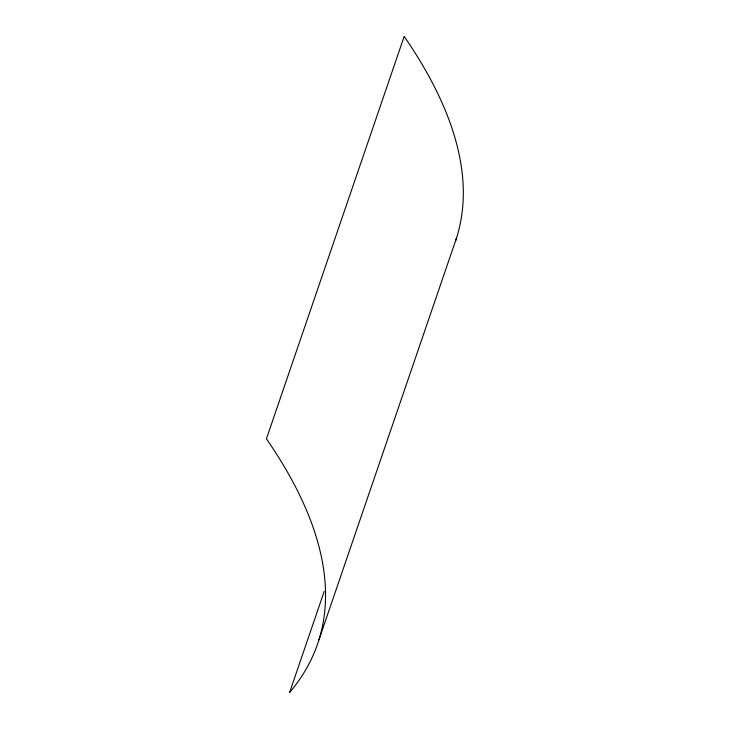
<?xml version="1.0" encoding="UTF-8"?>
<svg xmlns="http://www.w3.org/2000/svg" width="729" height="729" viewBox="0 0 729 729"><rect width="100%" height="100%" fill="white"/><g stroke="black" fill="none" stroke-linecap="round" stroke-linejoin="round"><path stroke-width="1.09" d="M324.195 591.429L289.577 692.55A1444.951 453.702 18.9 0 0 266.422 438.803L404.176 36.45A1444.951 453.702 18.9 0 1 455.625 240.798M318.901 639.962L456.655 237.608"/></g></svg>
